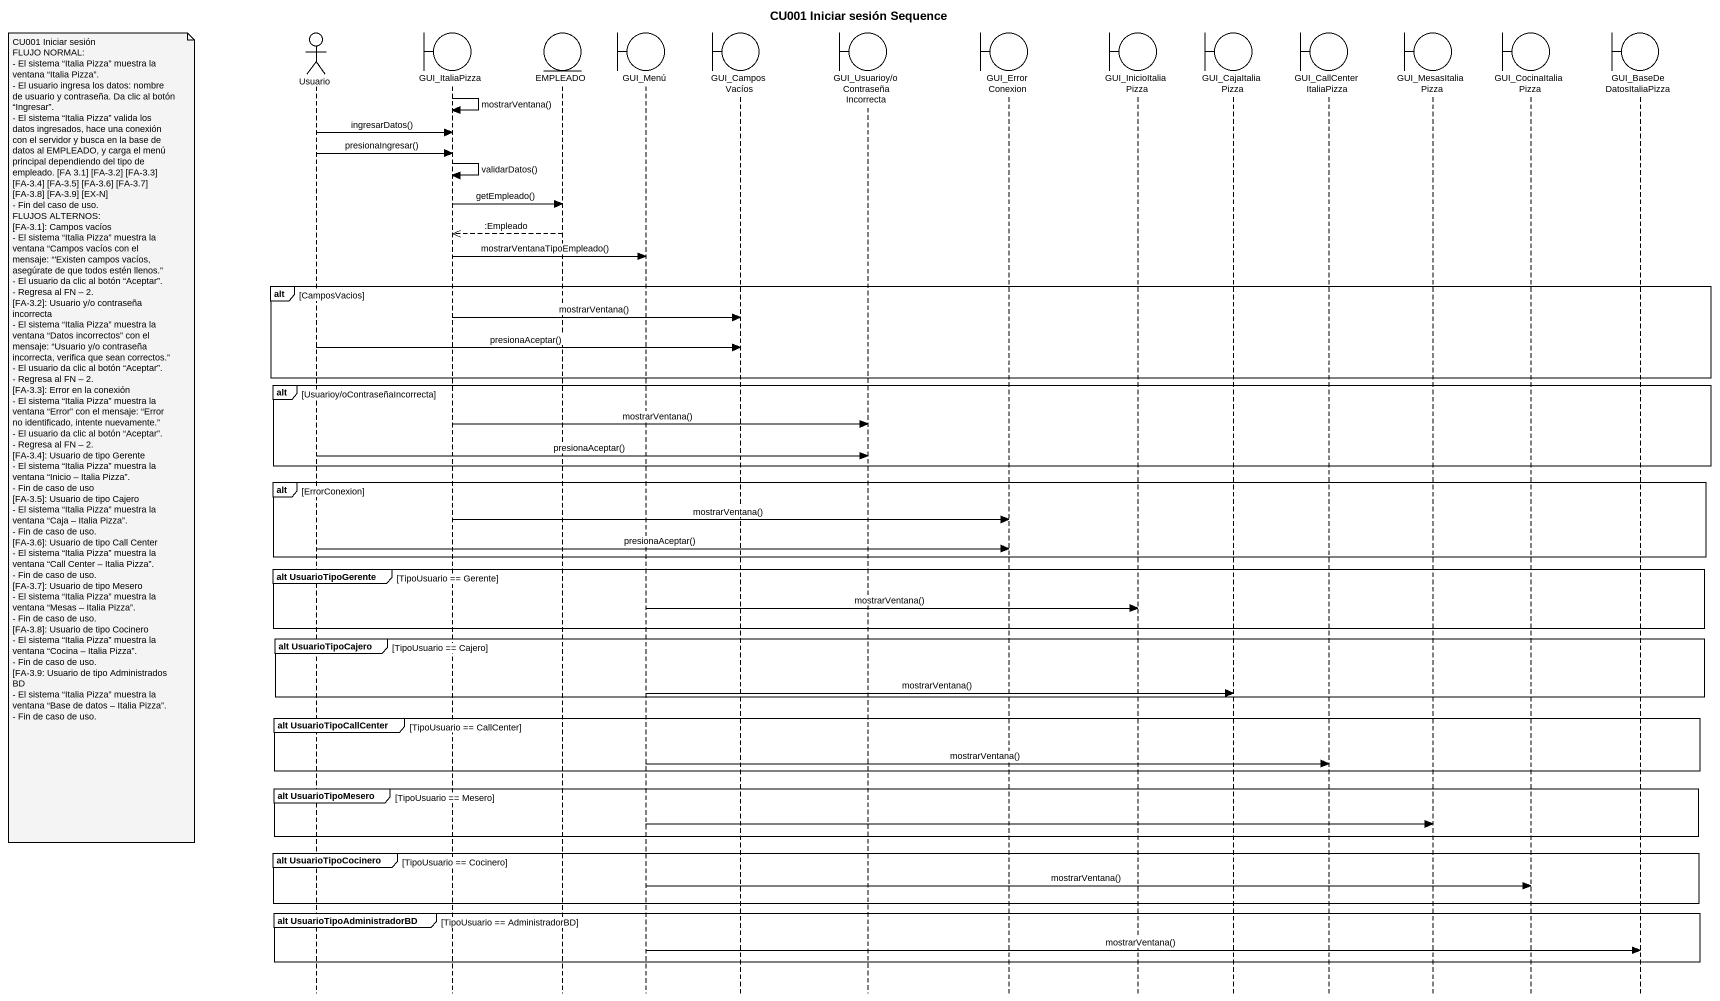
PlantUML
@startuml
title CU001 Iniciar sesión Sequence
hide footbox
actor Usuario
boundary GUI_ItaliaPizza
entity EMPLEADO
boundary GUI_Menú
boundary GUI_CamposVacíos
boundary "GUI_Usuarioy/oContraseñaIncorrecta" as GUI_Usuarioy
boundary GUI_ErrorConexion
boundary GUI_InicioItaliaPizza
boundary GUI_CajaItaliaPizza
boundary GUI_CallCenterItaliaPizza
boundary GUI_MesasItaliaPizza
boundary GUI_CocinaItaliaPizza
boundary GUI_BaseDeDatosItaliaPizza

GUI_ItaliaPizza -> GUI_ItaliaPizza : mostrarVentana()
Usuario -> GUI_ItaliaPizza : ingresarDatos()
Usuario -> GUI_ItaliaPizza : presionaIngresar()
GUI_ItaliaPizza -> GUI_ItaliaPizza : validarDatos()
GUI_ItaliaPizza -> EMPLEADO : getEmpleado()
EMPLEADO -->> GUI_ItaliaPizza : :Empleado
GUI_ItaliaPizza -> GUI_Menú : mostrarVentanaTipoEmpleado()
alt CamposVacios
  GUI_ItaliaPizza -> GUI_CamposVacíos : mostrarVentana()
  Usuario -> GUI_CamposVacíos : presionaAceptar()
end
alt Usuarioy/oContraseñaIncorrecta
  GUI_ItaliaPizza -> GUI_Usuarioy : mostrarVentana()
  note left of Usuario
    CU001 Iniciar sesión
    FLUJO NORMAL:
    - El sistema “Italia Pizza” muestra la ventana “Italia Pizza”.
    - El usuario ingresa los datos: nombre de usuario y contraseña. Da clic al botón “Ingresar”.
    - El sistema “Italia Pizza” valida los datos ingresados, hace una conexión con el servidor y busca en la base de datos al EMPLEADO, y carga el menú principal dependiendo del tipo de empleado. [FA 3.1] [FA-3.2] [FA-3.3] [FA-3.4] [FA-3.5] [FA-3.6] [FA-3.7] [FA-3.8] [FA-3.9] [EX-N]
    - Fin del caso de uso.
    FLUJOS ALTERNOS:
    [FA-3.1]: Campos vacíos
    - El sistema “Italia Pizza” muestra la ventana “Campos vacíos con el mensaje: “'Existen campos vacíos, asegúrate de que todos estén llenos.”
    - El usuario da clic al botón “Aceptar”.
    - Regresa al FN – 2.
    [FA-3.2]: Usuario y/o contraseña incorrecta
    - El sistema “Italia Pizza” muestra la ventana “Datos incorrectos” con el mensaje: “Usuario y/o contraseña incorrecta, verifica que sean correctos.”
    - El usuario da clic al botón “Aceptar”.
    - Regresa al FN – 2.
    [FA-3.3]: Error en la conexión
    - El sistema “Italia Pizza” muestra la ventana “Error” con el mensaje: “Error no identificado, intente nuevamente.”
    - El usuario da clic al botón “Aceptar”.
    - Regresa al FN – 2.
    [FA-3.4]: Usuario de tipo Gerente
    - El sistema “Italia Pizza” muestra la ventana “Inicio – Italia Pizza”.
    - Fin de caso de uso
    [FA-3.5]: Usuario de tipo Cajero
    - El sistema “Italia Pizza” muestra la ventana “Caja – Italia Pizza”.
    - Fin de caso de uso.
    [FA-3.6]: Usuario de tipo Call Center
    - El sistema “Italia Pizza” muestra la ventana “Call Center – Italia Pizza”.
    - Fin de caso de uso.
    [FA-3.7]: Usuario de tipo Mesero
    - El sistema “Italia Pizza” muestra la ventana “Mesas – Italia Pizza”.
    - Fin de caso de uso.
    [FA-3.8]: Usuario de tipo Cocinero
    - El sistema “Italia Pizza” muestra la ventana “Cocina – Italia Pizza”.
    - Fin de caso de uso.
    [FA-3.9: Usuario de tipo Administrados BD
    - El sistema “Italia Pizza” muestra la ventana “Base de datos – Italia Pizza”.
    - Fin de caso de uso.
  end note
  Usuario -> GUI_Usuarioy : presionaAceptar()
end
alt ErrorConexion
  GUI_ItaliaPizza -> GUI_ErrorConexion : mostrarVentana()
  Usuario -> GUI_ErrorConexion : presionaAceptar()
end
group alt UsuarioTipoGerente [TipoUsuario == Gerente]
  GUI_Menú -> GUI_InicioItaliaPizza : mostrarVentana()
end
group alt UsuarioTipoCajero [TipoUsuario == Cajero]
  GUI_Menú -> GUI_CajaItaliaPizza : mostrarVentana()
end
group alt UsuarioTipoCallCenter [TipoUsuario == CallCenter]
  GUI_Menú -> GUI_CallCenterItaliaPizza : mostrarVentana()
end
group alt UsuarioTipoMesero [TipoUsuario == Mesero]
  GUI_Menú -> GUI_MesasItaliaPizza
end
group alt UsuarioTipoCocinero [TipoUsuario == Cocinero]
  GUI_Menú -> GUI_CocinaItaliaPizza : mostrarVentana()
end
group alt UsuarioTipoAdministradorBD [TipoUsuario == AdministradorBD]
  GUI_Menú -> GUI_BaseDeDatosItaliaPizza : mostrarVentana()
end
@enduml
